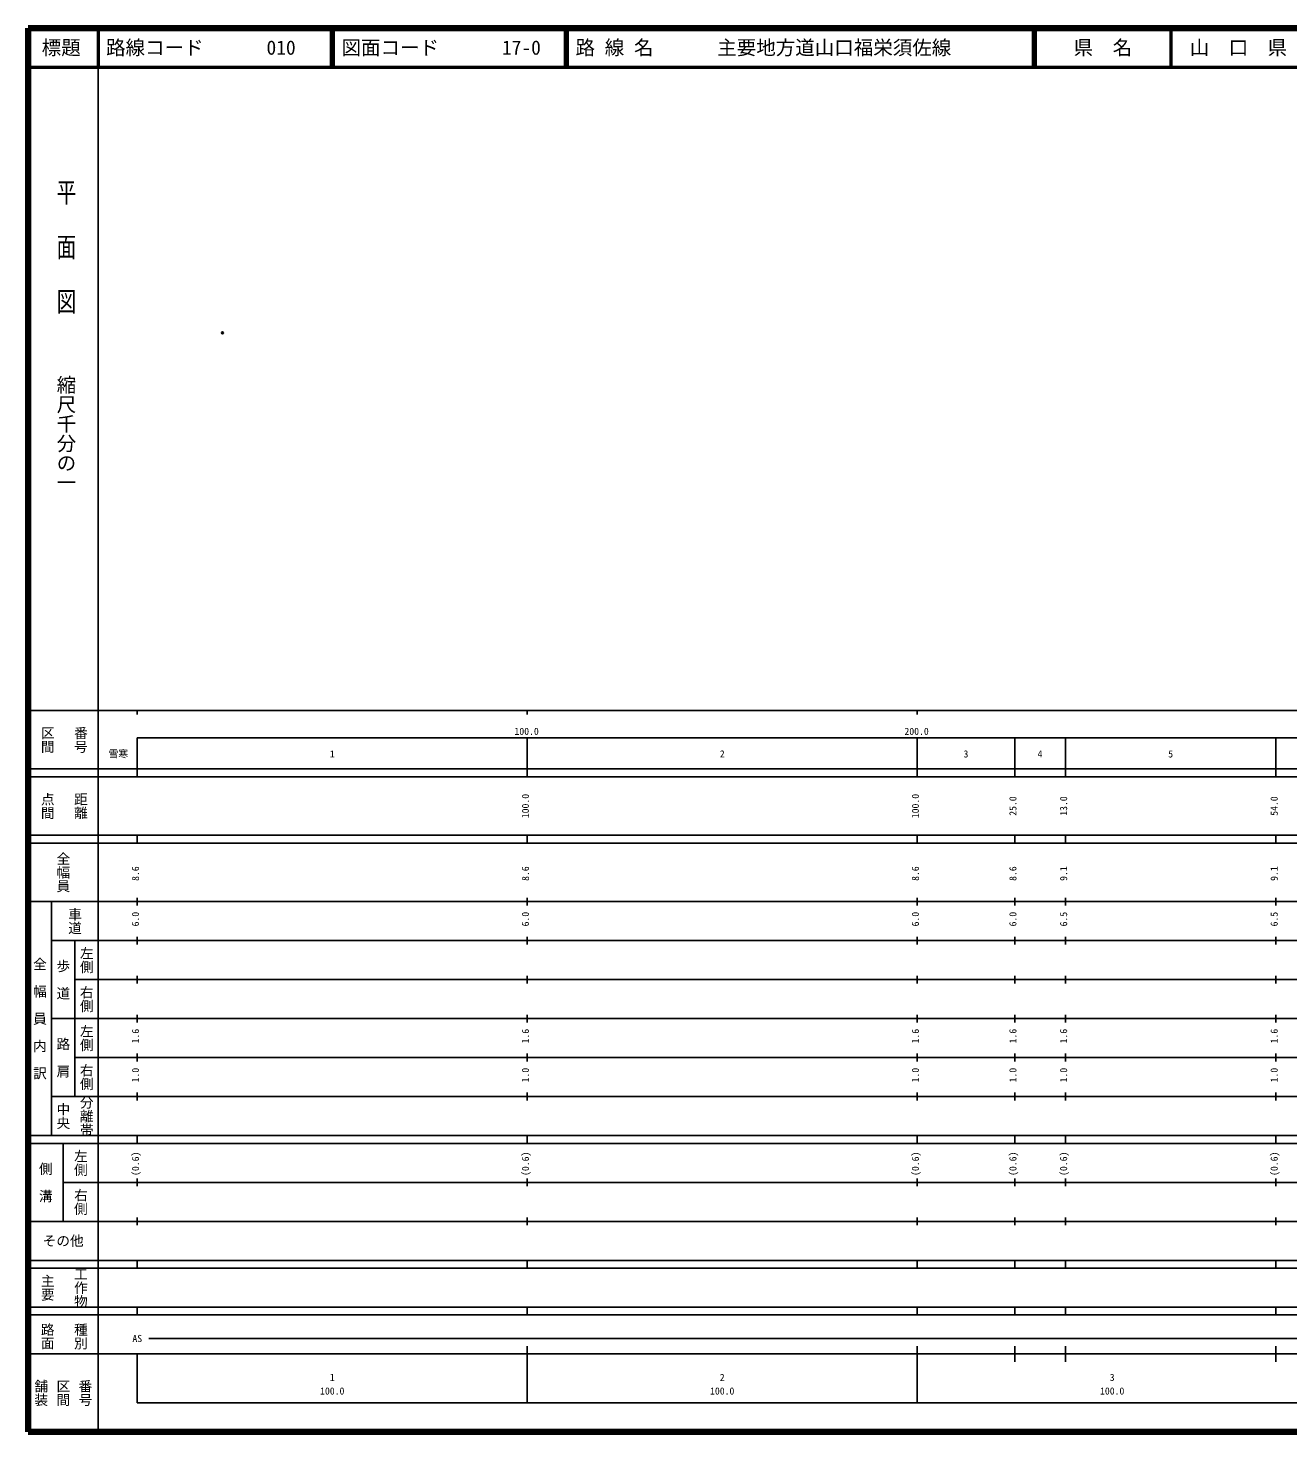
# Model space of a CAD drawing. Units: millimetres on the paper. Extents: x 40 to 680, y 20 to 380.
# Drawn here: x 40 to 363.1, y 20 to 380 of the extents above; entities that cross this region are included whole.
import ezdxf
from ezdxf.enums import TextEntityAlignment as Align

# ---------------------------------------------------------------- set-up
doc = ezdxf.new("R2010")
doc.units = ezdxf.units.MM
doc.header["$PDMODE"] = 32
doc.header["$PDSIZE"] = 0.5
doc.layers.add('M-OTRS', color=6, linetype='Continuous')
doc.layers.add('M-TTL-TXT', color=7, linetype='Continuous')
for name, color, linetype, lineweight in [('M-TTL', 2, 'Continuous', 140), ('M-TTL-BAND', 7, 'Continuous', 25), ('M-TTL-LINE', 7, 'Continuous', 50)]:
    doc.layers.add(name, color=color, linetype=linetype, lineweight=lineweight)
doc.styles.add('@ＭＳ ゴシック', font='')
doc.styles.add('ＭＳ ゴシック', font='')
doc.styles.get('@ＭＳ ゴシック').set_extended_font_data('@MS Gothic')
doc.styles.get('ＭＳ ゴシック').set_extended_font_data('MS Gothic')

msp = doc.modelspace()

# ---------------------------------------------------------------- linework, layer by layer
at = {"layer": 'M-OTRS'}
msp.add_point((89.822, 301.863), dxfattribs=at)
at = {"layer": 'M-TTL'}
for p, q in [((40, 380), (40, 20)), ((680, 380), (40, 380)), ((40, 20), (680, 20))]:
    msp.add_line(p, q, dxfattribs=at)
at = {"layer": 'M-TTL-BAND'}
for p, q in [((58, 370), (58, 20)), ((40, 205), (579, 205)), ((68, 205), (68, 204)), ((168, 205), (168, 204)), ((268, 205), (268, 204)), ((68, 198), (579, 198)), ((68, 198), (68, 188)), ((168, 188), (168, 198)), ((268, 188), (268, 198)), ((293, 188), (293, 198)), ((306, 188), (306, 198)), ((360, 188), (360, 198)), ((40, 190), (579, 190)), ((40, 188), (579, 188)), ((40, 173), (579, 173)), ((68, 171), (68, 173)), ((168, 171), (168, 173)), ((268, 171), (268, 173)), ((293, 171), (293, 173)), ((306, 171), (306, 173)), ((360, 171), (360, 173)), ((40, 171), (579, 171)), ((40, 156), (579, 156)), ((46, 96), (46, 156)), ((68, 155), (68, 157)), ((168, 155), (168, 157)), ((268, 155), (268, 157)), ((293, 155), (293, 157)), ((306, 155), (306, 157)), ((360, 155), (360, 157)), ((46, 146), (579, 146)), ((52, 146), (52, 106)), ((68, 145), (68, 147)), ((168, 145), (168, 147)), ((268, 145), (268, 147)), ((293, 145), (293, 147)), ((306, 145), (306, 147)), ((360, 145), (360, 147)), ((68, 135), (68, 137)), ((168, 135), (168, 137)), ((268, 135), (268, 137)), ((293, 135), (293, 137)), ((306, 135), (306, 137)), ((360, 135), (360, 137)), ((52, 136), (579, 136)), ((46, 126), (579, 126)), ((68, 125), (68, 127)), ((168, 125), (168, 127)), ((268, 125), (268, 127)), ((293, 125), (293, 127)), ((306, 125), (306, 127)), ((360, 125), (360, 127)), ((52, 116), (579, 116)), ((68, 115), (68, 117)), ((168, 115), (168, 117)), ((268, 115), (268, 117)), ((293, 115), (293, 117)), ((306, 115), (306, 117)), ((360, 115), (360, 117)), ((46, 106), (579, 106)), ((68, 105), (68, 107)), ((168, 105), (168, 107)), ((268, 105), (268, 107)), ((293, 105), (293, 107)), ((306, 105), (306, 107)), ((360, 105), (360, 107)), ((40, 96), (579, 96)), ((40, 94), (579, 94)), ((49, 94), (49, 74)), ((68, 94), (68, 96)), ((168, 94), (168, 96)), ((268, 94), (268, 96)), ((293, 94), (293, 96)), ((306, 94), (306, 96)), ((360, 94), (360, 96)), ((49, 84), (579, 84)), ((68, 83), (68, 85)), ((168, 83), (168, 85)), ((268, 83), (268, 85)), ((293, 83), (293, 85)), ((306, 83), (306, 85)), ((360, 83), (360, 85)), ((40, 74), (579, 74)), ((68, 73), (68, 75)), ((168, 73), (168, 75)), ((268, 73), (268, 75)), ((293, 73), (293, 75)), ((306, 73), (306, 75)), ((360, 73), (360, 75)), ((40, 64), (579, 64)), ((40, 62), (579, 62)), ((68, 62), (68, 64)), ((168, 62), (168, 64)), ((268, 62), (268, 64)), ((293, 62), (293, 64)), ((306, 62), (306, 64)), ((360, 62), (360, 64)), ((40, 52), (579, 52)), ((68, 50), (68, 52)), ((168, 50), (168, 52)), ((268, 50), (268, 52)), ((293, 50), (293, 52)), ((306, 50), (306, 52)), ((360, 50), (360, 52)), ((40, 50), (579, 50)), ((71, 44), (552, 44)), ((40, 40), (579, 40)), ((68, 40), (68, 27.5)), ((168, 27.5), (168, 42)), ((268, 27.5), (268, 42)), ((293, 38), (293, 42)), ((306, 38), (306, 42)), ((360, 38), (360, 42)), ((68, 27.5), (579, 27.5))]:
    msp.add_line(p, q, dxfattribs=at)
at = {"layer": 'M-TTL-LINE'}
for p, q in [((58, 380), (58, 370)), ((117.75, 380), (117.75, 370)), ((118.25, 380), (118.25, 370)), ((177.75, 380), (177.75, 370)), ((178.25, 380), (178.25, 370)), ((297.75, 380), (297.75, 370)), ((298.25, 380), (298.25, 370)), ((333, 380), (333, 370)), ((40, 370), (680, 370))]:
    msp.add_line(p, q, dxfattribs=at)

# ---------------------------------------------------------------- texts
at = {"layer": 'M-TTL-BAND', "style": '@ＭＳ ゴシック', "width": 1.4}
msp.add_text('平  面  図', height=3.666, rotation=270, dxfattribs=at).set_placement((49.777, 306.475), align=Align.MIDDLE_RIGHT)
at = {"layer": 'M-TTL-BAND', "style": '@ＭＳ ゴシック'}
msp.add_text('縮尺千分の一', height=3.666, rotation=270, dxfattribs=at).set_placement((49.777, 261.03), align=Align.MIDDLE_RIGHT)
for s, p in [('区間', (45, 197.5)), ('番号', (53.5, 197.5)), ('点間', (45, 180.5)), ('距離', (53.5, 180.5)), ('全幅員', (49, 163.5)), ('車道', (52, 151)), ('左側', (55, 141)), ('全\u3000幅\u3000員\u3000内\u3000訳', (43, 126)), ('歩\u3000道', (49, 136)), ('右側', (55, 131)), ('左側', (55, 121)), ('路\u3000肩', (49, 116)), ('右側', (55, 111)), ('分離帯', (55, 101)), ('中央', (49, 101)), ('左側', (53.5, 89)), ('側\u3000溝', (44.5, 84)), ('右側', (53.5, 79)), ('工作物', (53.5, 57)), ('主要', (45, 57)), ('路面', (45, 44.5)), ('種別', (53.5, 44.5)), ('舗装', (43.333, 30)), ('区間', (49, 30)), ('番号', (54.667, 30))]:
    msp.add_text(s, height=2.566, rotation=270, dxfattribs=at).set_placement(p, align=Align.MIDDLE_CENTER)
at = {"layer": 'M-TTL-BAND', "style": 'ＭＳ ゴシック'}
for s, p in [('100.0', (167.844, 198.195)), ('200.0', (267.844, 198.195)), ('雪寒', (63.14, 192.405)), ('1', (118, 192.405)), ('2', (218, 192.405)), ('3', (280.5, 192.405)), ('4', (299.5, 192.405)), ('5', (333, 192.405)), ('AS', (68, 42.5)), ('1', (118, 32.523)), ('2', (218, 32.523)), ('3', (318, 32.523)), ('100.0', (118, 29.033)), ('100.0', (218, 29.033)), ('100.0', (318, 29.033))]:
    msp.add_text(s, height=1.833, dxfattribs=at).set_placement(p, align=Align.BOTTOM_CENTER)
for s, p in [('100.0', (169, 180.5)), ('100.0', (269, 180.5)), ('25.0', (294, 180.5)), ('13.0', (307, 180.5)), ('54.0', (361, 180.5)), ('8.6', (69, 163.174)), ('8.6', (169, 163.174)), ('8.6', (269, 163.174)), ('8.6', (294, 163.174)), ('9.1', (307, 163.174)), ('9.1', (361, 163.174)), ('6.0', (69, 151.5)), ('6.0', (169, 151.5)), ('6.0', (269, 151.5)), ('6.0', (294, 151.5)), ('6.5', (307, 151.5)), ('6.5', (361, 151.5)), ('1.6', (69, 121.5)), ('1.6', (169, 121.5)), ('1.6', (269, 121.5)), ('1.6', (294, 121.5)), ('1.6', (307, 121.5)), ('1.6', (361, 121.5)), ('1.0', (69, 111.5)), ('1.0', (169, 111.5)), ('1.0', (269, 111.5)), ('1.0', (294, 111.5)), ('1.0', (307, 111.5)), ('1.0', (361, 111.5)), ('(0.6)', (69, 88.764)), ('(0.6)', (169, 88.764)), ('(0.6)', (269, 88.764)), ('(0.6)', (294, 88.764)), ('(0.6)', (307, 88.764)), ('(0.6)', (361, 88.764))]:
    msp.add_text(s, height=1.833, rotation=90, dxfattribs=at).set_placement(p, align=Align.BOTTOM_CENTER)
msp.add_text('その他', height=2.566, dxfattribs=at).set_placement((49, 69), align=Align.MIDDLE_CENTER)
at = {"layer": 'M-TTL-TXT', "style": 'ＭＳ ゴシック'}
for s, p in [('標題', (48.5, 375)), ('県\u3000名', (315.625, 375)), ('山\u3000口\u3000県', (350.375, 375))]:
    msp.add_text(s, height=3.666, dxfattribs=at).set_placement(p, align=Align.MIDDLE_CENTER)
for s, p in [('路線コード', (60, 375)), ('010', (101.142, 375)), ('図面コード', (120.38, 375)), ('17-0', (161.521, 375)), ('路 線 名', (180.38, 375)), ('主要地方道山口福栄須佐線', (216.734, 375))]:
    msp.add_text(s, height=3.666, dxfattribs=at).set_placement(p, align=Align.MIDDLE_LEFT)

doc.saveas('drawing.dxf')
